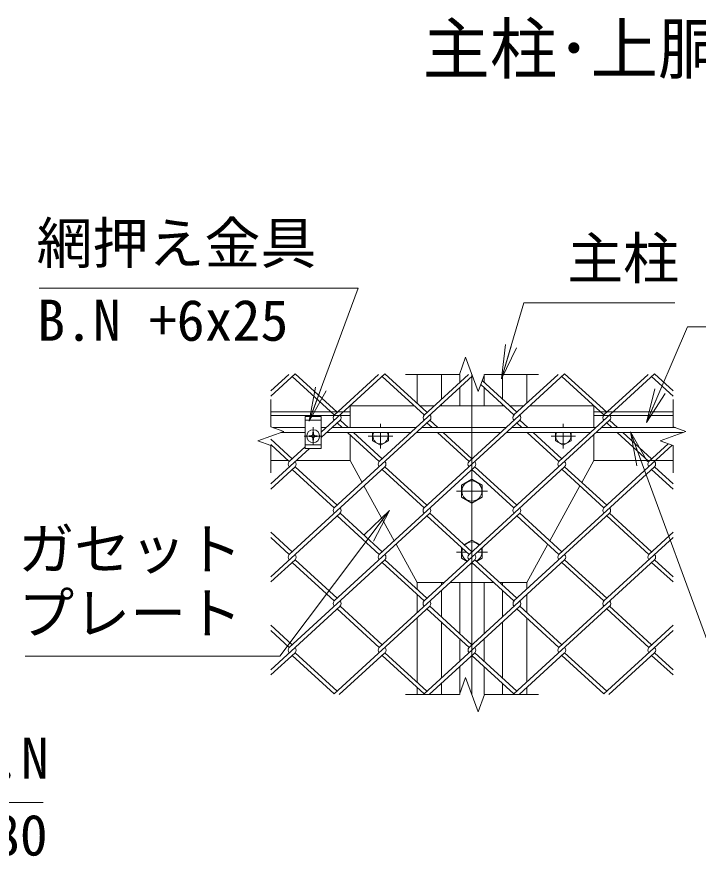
# Model space of a CAD drawing. Units: millimetres, scale not verified. Extents: x -14700 to 14700, y -10395 to 10395.
# Drawn here: x 5236 to 8031, y 3253 to 6694 of the extents above; entities that cross this region are included whole.
import ezdxf
from ezdxf.enums import TextEntityAlignment as Align

# ---------------------------------------------------------------- set-up
doc = ezdxf.new("R2010")
doc.units = ezdxf.units.MM
doc.header["$LTSCALE"] = 70
doc.linetypes.add('DASHED', pattern=[7.5, 6, -1.5])
doc.linetypes.add('USER1', pattern=[50.8, 31.75, -6.35, 6.35, -6.35])
for name, color, linetype, lineweight in [('0-0_D-STR-TXT', 7, 'Continuous', 9), ('0-1_D-STR1', 1, 'Continuous', 18), ('0-2_D-BMK', 2, 'USER1', 13), ('0-3_D-STR3', 3, 'Continuous', 13), ('0-8_D-STR-DIM', 7, 'Continuous', 9), ('0-9_0', 7, 'Continuous', 9), ('0-A_D-STR2', 7, 'Continuous', 9)]:
    doc.layers.add(name, color=color, linetype=linetype, lineweight=lineweight)
doc.layers.add('0-4_D-TTL-TXT', color=7, linetype='Continuous')
doc.styles.add('ＭＳ ゴシック', font='')
doc.styles.get('ＭＳ ゴシック').set_extended_font_data('MS Gothic')

# ---------------------------------------------------------------- blocks, each defined once
blk = doc.blocks.new('_Open')
at = {"layer": '0-9_0'}
blk.add_line((-70, 11.67), (0, 0), dxfattribs=at)
blk.add_lwpolyline([(-70, -11.67), (0, 0), (-70, 0)], dxfattribs=at)

msp = doc.modelspace()

# ---------------------------------------------------------------- linework, layer by layer
at = {"layer": '0-0_D-STR-TXT'}
for points in [[(5327.42, 5582.28), (6636.49, 5582.28), (6435.8, 5038.86)], [(7935.83, 5521.3), (7315.21, 5521.3), (7224.7, 5211.53)], [(9068.94, 5422.83), (7987.29, 5422.83), (7819.59, 5032.92)], [(8757.21, 3985.16), (8124.15, 3985.16), (7753.76, 4991.16)], [(5270.12, 4073.62), (6314.47, 4073.62), (6763.52, 4668.41)], [(5344.37, 3472.75), (3937.58, 3472.75), (4442.33, 4453.87)]]:
    msp.add_lwpolyline(points, dxfattribs=at)
at = {"layer": '0-1_D-STR1'}
for p, q in [((6877.74, 5228.26), (6877.74, 5110.04)), ((6977.74, 5228.26), (6977.74, 5126.58)), ((7052.74, 5228.26), (7052.74, 5195.3)), ((7152.74, 5228.26), (7152.74, 5195.84)), ((7227.74, 5127.12), (7227.74, 5228.26)), ((7327.74, 5110.04), (7327.74, 5228.26)), ((7052.74, 5174.14), (7052.74, 5099.99)), ((7152.74, 5174.14), (7152.74, 5099.99)), ((6977.74, 5105.42), (6977.74, 5099.99)), ((7227.74, 5099.99), (7227.74, 5105.42)), ((6602.74, 5074.99), (6277.74, 5074.99)), ((7927.74, 5074.99), (7602.74, 5074.99)), ((6349.62, 4874.99), (6277.74, 4874.99)), ((6602.74, 4874.99), (6381.32, 4874.99)), ((7927.74, 4874.99), (7602.74, 4874.99)), ((6877.74, 4374.99), (6877.74, 4347.64)), ((6977.74, 4374.99), (6977.74, 4364.72)), ((7052.74, 4374.99), (7052.74, 4165.58)), ((7152.74, 4374.99), (7152.74, 4165.58)), ((7227.74, 4364.72), (7227.74, 4374.99)), ((7327.74, 4347.64), (7327.74, 4374.99)), ((6977.74, 4343.02), (6977.74, 4234.31)), ((7227.74, 4234.31), (7227.74, 4343.02)), ((6877.74, 4325.94), (6877.74, 4251.39)), ((7327.74, 4251.39), (7327.74, 4325.94)), ((6877.74, 4229.69), (6877.74, 3966.45)), ((6977.74, 4212.61), (6977.74, 3983.53)), ((7227.74, 3983.53), (7227.74, 4212.61)), ((7327.74, 3966.45), (7327.74, 4229.69)), ((7052.74, 4143.88), (7052.74, 4052.25)), ((7152.74, 4143.88), (7152.74, 4052.25)), ((7052.74, 4030.55), (7052.74, 3915.79)), ((7152.74, 4030.55), (7152.74, 3915.79)), ((6977.74, 3961.82), (6977.74, 3915.79)), ((7227.74, 3915.79), (7227.74, 3961.82)), ((6877.74, 3944.74), (6877.74, 3915.79)), ((7327.74, 3915.79), (7327.74, 3944.74))]:
    msp.add_line(p, q, dxfattribs=at)
at = {"layer": '0-1_D-STR1', "linetype": 'DASHED'}
for p, q in [((6602.74, 5059.99), (6277.74, 5059.99)), ((7927.74, 5059.99), (7602.74, 5059.99))]:
    msp.add_line(p, q, dxfattribs=at)
at = {"layer": '0-2_D-BMK'}
for p, q in [((7102.74, 3915.79), (7102.74, 5228.26)), ((6727.74, 5024.99), (6727.74, 5009.99)), ((7477.74, 5024.99), (7477.74, 5009.99)), ((6451.61, 5012.19), (6451.61, 4937.79)), ((6727.74, 4989.99), (6727.74, 4924.99)), ((7477.74, 4989.99), (7477.74, 4924.99)), ((6414.41, 4974.99), (6488.81, 4974.99)), ((6677.74, 4974.99), (6777.74, 4974.99)), ((7527.74, 4974.99), (7427.74, 4974.99)), ((7166.49, 4749.99), (7038.99, 4749.99)), ((7080.13, 4499.99), (7038.99, 4499.99)), ((7166.49, 4499.99), (7125.36, 4499.99))]:
    msp.add_line(p, q, dxfattribs=at)
at = {"layer": '0-3_D-STR3'}
for p, q in [((6602.74, 5099.99), (6602.74, 5009.99)), ((6602.74, 5099.99), (6865.03, 5099.99)), ((6888.72, 5099.99), (6948.72, 5099.99)), ((6971.82, 5099.99), (7233.67, 5099.99)), ((7257.35, 5099.99), (7316.77, 5099.99)), ((7340.45, 5099.99), (7602.74, 5099.99)), ((7602.74, 5099.99), (7602.74, 5009.99)), ((6419.11, 5054.99), (6484.11, 5054.99)), ((6419.11, 4924.99), (6419.11, 5054.99)), ((6484.11, 5054.99), (6484.11, 4924.99)), ((6419.11, 5009.99), (6287.3, 5009.99)), ((6419.11, 4989.99), (6318.96, 4989.99)), ((6449.78, 4991.74), (6449.65, 4984.01)), ((6449.65, 4991.74), (6453.44, 4991.74)), ((6453.44, 4991.74), (6453.57, 4984.01)), ((6484.11, 5009.99), (6504.96, 5009.99)), ((6506.82, 4989.99), (6851.77, 4989.99)), ((6528.64, 5009.99), (6873.6, 5009.99)), ((6695.24, 4956.22), (6695.24, 4989.99)), ((6723.37, 5009.99), (6727.74, 5012.51)), ((6727.74, 5012.51), (6732.12, 5009.99)), ((6760.24, 4989.99), (6760.24, 4956.22)), ((6875.45, 4989.99), (7220.41, 4989.99)), ((6897.28, 5009.99), (7242.24, 5009.99)), ((7244.09, 4989.99), (7589.05, 4989.99)), ((7265.92, 5009.99), (7610.88, 5009.99)), ((7445.24, 4989.99), (7445.24, 4956.22)), ((7477.74, 5012.51), (7473.37, 5009.99)), ((7482.12, 5009.99), (7477.74, 5012.51)), ((7510.24, 4956.22), (7510.24, 4989.99)), ((7612.73, 4989.99), (7968.96, 4989.99)), ((7634.56, 5009.99), (7937.3, 5009.99)), ((6442.46, 4976.95), (6434.86, 4976.82)), ((6434.86, 4976.82), (6434.86, 4973.16)), ((6434.86, 4976.82), (6434.86, 4973.16)), ((6442.46, 4973.02), (6434.86, 4973.16)), ((6447.1, 4979.31), (6442.46, 4976.95)), ((6447.1, 4970.66), (6442.46, 4973.02)), ((6447.19, 4979.4), (6449.65, 4984.01)), ((6447.19, 4970.57), (6449.65, 4965.96)), ((6449.78, 4958.24), (6449.65, 4965.96)), ((6449.78, 4958.24), (6453.44, 4958.24)), ((6453.44, 4958.24), (6453.57, 4965.96)), ((6456.02, 4979.4), (6453.57, 4984.01)), ((6456.02, 4970.57), (6453.57, 4965.96)), ((6456.11, 4979.31), (6460.75, 4976.95)), ((6456.11, 4970.66), (6460.75, 4973.02)), ((6460.75, 4973.02), (6468.36, 4973.16)), ((6602.74, 4980.83), (6602.74, 4874.99)), ((6727.74, 4937.46), (6695.24, 4956.22)), ((6760.24, 4956.22), (6727.74, 4937.46)), ((7445.24, 4956.22), (7477.74, 4937.46)), ((7477.74, 4937.46), (7510.24, 4956.22)), ((7602.74, 4980.83), (7602.74, 4874.99)), ((6484.11, 4924.99), (6419.11, 4924.99)), ((6602.74, 4874.99), (6652.07, 4785.3)), ((7553.41, 4785.3), (7602.74, 4874.99)), ((6660.01, 4770.87), (6783.54, 4546.27)), ((7421.95, 4546.27), (7545.48, 4770.87)), ((7102.74, 4700.91), (7060.24, 4725.45)), ((7145.24, 4725.45), (7102.74, 4700.91)), ((7070.54, 4530.47), (7102.74, 4549.06)), ((7102.74, 4549.06), (7134.94, 4530.47)), ((6791.48, 4531.84), (6877.74, 4374.99)), ((7060.24, 4475.45), (7060.24, 4518.21)), ((7145.24, 4518.21), (7145.24, 4475.45)), ((7083.76, 4461.87), (7060.24, 4475.45)), ((7145.24, 4475.45), (7121.73, 4461.87)), ((7102.74, 4450.91), (7098.29, 4453.48)), ((7107.2, 4453.48), (7102.74, 4450.91)), ((6877.74, 4374.99), (6988.94, 4374.99)), ((7012.63, 4374.99), (7192.86, 4374.99))]:
    msp.add_line(p, q, dxfattribs=at)
at = {"layer": '0-3_D-STR3', "linetype": 'DASHED'}
for p, q in [((6419.11, 5039.99), (6484.11, 5039.99)), ((6484.11, 4939.99), (6419.11, 4939.99))]:
    msp.add_line(p, q, dxfattribs=at)
at = {"layer": '0-3_D-STR3'}
for points in [[(6460.75, 4976.95), (6468.36, 4976.82), (6468.36, 4973.16)], [(7060.24, 4725.45), (7060.24, 4774.52), (7102.74, 4799.06)], [(7102.74, 4799.06), (7145.24, 4774.52), (7145.24, 4725.45)], [(7216.54, 4374.99), (7327.74, 4374.99), (7414.01, 4531.84)]]:
    msp.add_lwpolyline(points, dxfattribs=at)
for centre, radius in [((6451.61, 4974.99), 26.25), ((7102.74, 4749.99), 41.25)]:
    msp.add_circle(centre, radius, dxfattribs=at)
for centre, radius, start, end in [((6727.74, 4974.99), 31.25, 151.3146, 28.6854), ((7477.74, 4974.99), 31.25, 151.3146, 28.6854), ((7102.74, 4499.99), 41.25, 159.23811, 244.23811), ((7102.74, 4499.99), 41.25, 43.50354, 136.49646), ((7102.74, 4499.99), 41.25, 295.76189, 20.76189)]:
    msp.add_arc(centre, radius, start, end, dxfattribs=at)
at = {"layer": '0-8_D-STR-DIM'}
for p, q in [((7051.44, 5228.26), (7077.09, 5298.73)), ((7077.09, 5298.73), (7128.4, 5157.78)), ((7051.44, 5228.26), (6830.24, 5228.26)), ((7128.4, 5157.78), (7154.05, 5228.26)), ((7375.24, 5228.26), (7154.05, 5228.26)), ((6277.74, 5124.99), (6277.74, 5013.46)), ((7927.74, 5124.99), (7927.74, 5013.46)), ((6277.74, 4936.51), (6277.74, 4824.99)), ((7927.74, 4936.51), (7927.74, 4824.99)), ((7051.44, 3915.79), (7077.09, 3986.27)), ((7077.09, 3986.27), (7128.4, 3845.31)), ((7051.44, 3915.79), (6830.24, 3915.79)), ((7128.4, 3845.31), (7154.05, 3915.79)), ((7375.24, 3915.79), (7154.05, 3915.79))]:
    msp.add_line(p, q, dxfattribs=at)
for points in [[(6277.74, 4936.51), (6224.89, 4955.75), (6330.6, 4994.23), (6277.74, 5013.46)], [(7927.74, 4936.51), (7874.89, 4955.75), (7980.6, 4994.23), (7927.74, 5013.46)]]:
    msp.add_lwpolyline(points, dxfattribs=at)
at = {"layer": '0-A_D-STR2'}
for p, q in [((6377.31, 5230.81), (6277.74, 5139.58)), ((6549.79, 5072.76), (6377.31, 5230.81)), ((7483.19, 5230.78), (7090.9, 4871.31)), ((7851.83, 5230.78), (7459.54, 4871.31)), ((7655.7, 5072.76), (7483.22, 5230.81)), ((7927.74, 5161.22), (7851.83, 5230.78)), ((6351.43, 5228.26), (6277.74, 5160.74)), ((6537.94, 5061.91), (6365.47, 5219.96)), ((6720.07, 5228.26), (6538.24, 5061.64)), ((7105.01, 5222.03), (6722.26, 4871.31)), ((6906.58, 5061.91), (6734.1, 5219.96)), ((7088.71, 5228.26), (6906.88, 5061.64)), ((7287.06, 5072.76), (7144.87, 5203.05)), ((7456.75, 5228.26), (7275.22, 5061.91)), ((7643.86, 5061.91), (7471.38, 5219.96)), ((7825.39, 5228.26), (7643.86, 5061.91)), ((7927.74, 5139.52), (7839.99, 5219.93)), ((7275.22, 5061.91), (7138.95, 5186.78)), ((6561.63, 5040.21), (6484.11, 4969.18)), ((6930.27, 5040.21), (6537.94, 4680.71)), ((6570.93, 5009.99), (6549.79, 5029.36)), ((6594.61, 5009.99), (6561.63, 5040.21)), ((7298.9, 5040.21), (6906.58, 4680.71)), ((6939.57, 5009.99), (6918.42, 5029.36)), ((6963.25, 5009.99), (6930.27, 5040.21)), ((7667.54, 5040.21), (7275.22, 4680.71)), ((7308.21, 5009.99), (7287.06, 5029.36)), ((7331.89, 5009.99), (7298.9, 5040.21)), ((7676.84, 5009.99), (7655.7, 5029.36)), ((7700.53, 5009.99), (7667.54, 5040.21)), ((6722.26, 4871.31), (6592.75, 4989.99)), ((6734.1, 4882.16), (6616.44, 4989.99)), ((7090.9, 4871.31), (6961.39, 4989.99)), ((7102.74, 4882.16), (6985.08, 4989.99)), ((7459.54, 4871.31), (7330.03, 4989.99)), ((7471.38, 4882.16), (7353.71, 4989.99)), ((7828.18, 4871.31), (7698.67, 4989.99)), ((7840.02, 4882.16), (7722.35, 4989.99)), ((6365.47, 4882.16), (6277.74, 4962.55)), ((6353.62, 4871.31), (6277.74, 4940.85)), ((6435.88, 4924.99), (6277.74, 4780.08)), ((6419.11, 4931.32), (6353.62, 4871.31)), ((7924.36, 4937.74), (7643.86, 4680.71)), ((7907.41, 4943.91), (7828.18, 4871.31)), ((6377.31, 4849.61), (6277.74, 4758.38)), ((6745.95, 4849.61), (6353.62, 4490.12)), ((6537.94, 4680.71), (6365.47, 4838.76)), ((6549.79, 4691.57), (6377.31, 4849.61)), ((7114.58, 4849.61), (6722.26, 4490.12)), ((6906.58, 4680.71), (6734.1, 4838.76)), ((6918.42, 4691.57), (6745.95, 4849.61)), ((7483.22, 4849.61), (7090.9, 4490.12)), ((7275.22, 4680.72), (7102.74, 4838.76)), ((7287.06, 4691.57), (7114.58, 4849.61)), ((7851.86, 4849.61), (7459.54, 4490.12)), ((7643.86, 4680.71), (7472.41, 4837.82)), ((7655.7, 4691.57), (7483.22, 4849.61)), ((7927.74, 4758.38), (7840.02, 4838.76)), ((7927.74, 4780.08), (7851.86, 4849.61)), ((6561.63, 4659.01), (6277.74, 4398.88)), ((6930.27, 4659.01), (6537.94, 4299.52)), ((6722.26, 4490.12), (6549.79, 4648.16)), ((6734.1, 4500.97), (6561.63, 4659.01)), ((7298.9, 4659.01), (6906.58, 4299.52)), ((7090.9, 4490.12), (6918.42, 4648.16)), ((7102.74, 4500.97), (6930.27, 4659.01)), ((7667.54, 4659.01), (7275.22, 4299.52)), ((7459.54, 4490.12), (7287.06, 4648.16)), ((7471.38, 4500.97), (7298.9, 4659.02)), ((7828.18, 4490.12), (7655.7, 4648.16)), ((7840.02, 4500.97), (7667.54, 4659.01)), ((6365.47, 4500.97), (6277.74, 4581.35)), ((7927.74, 4581.35), (7828.18, 4490.12)), ((6353.62, 4490.12), (6277.74, 4559.65)), ((7927.74, 4559.65), (7643.86, 4299.52)), ((6377.31, 4468.41), (6277.74, 4377.18)), ((6745.95, 4468.41), (6353.62, 4108.92)), ((6537.94, 4299.52), (6365.47, 4457.56)), ((6549.79, 4310.37), (6377.31, 4468.41)), ((7114.58, 4468.41), (6722.26, 4108.92)), ((6906.58, 4299.52), (6734.1, 4457.56)), ((6918.42, 4310.37), (6745.95, 4468.41)), ((7483.22, 4468.41), (7090.9, 4108.92)), ((7275.22, 4299.52), (7102.74, 4457.56)), ((7287.06, 4310.37), (7114.58, 4468.41)), ((7851.86, 4468.41), (7459.54, 4108.92)), ((7643.86, 4299.52), (7471.38, 4457.56)), ((7655.7, 4310.37), (7483.22, 4468.41)), ((7927.74, 4377.18), (7840.02, 4457.56)), ((7927.74, 4398.88), (7851.86, 4468.41)), ((6561.63, 4277.81), (6277.74, 4017.68)), ((6930.27, 4277.81), (6537.94, 3918.32)), ((6722.26, 4108.92), (6549.79, 4266.96)), ((6734.1, 4119.77), (6561.63, 4277.81)), ((7298.9, 4277.81), (6906.58, 3918.32)), ((7090.9, 4108.92), (6918.42, 4266.96)), ((7102.74, 4119.77), (6930.27, 4277.81)), ((7667.54, 4277.81), (7275.22, 3918.32)), ((7459.54, 4108.92), (7287.06, 4266.96)), ((7471.38, 4119.77), (7298.9, 4277.81)), ((7828.18, 4108.92), (7655.7, 4266.96)), ((7840.02, 4119.77), (7667.54, 4277.81)), ((6365.47, 4119.77), (6277.74, 4200.15)), ((7927.74, 4200.15), (7828.18, 4108.92)), ((6353.62, 4108.92), (6277.74, 4178.45)), ((7927.74, 4178.45), (7643.86, 3918.32)), ((6377.31, 4087.22), (6277.74, 3995.98)), ((6537.94, 3918.32), (6365.47, 4076.37)), ((6549.79, 3929.17), (6377.31, 4087.22)), ((6745.95, 4087.22), (6558.87, 3915.79)), ((6906.58, 3918.32), (6734.1, 4076.37)), ((6918.42, 3929.17), (6745.95, 4087.22)), ((7114.58, 4087.22), (6927.5, 3915.79)), ((7275.22, 3918.32), (7102.74, 4076.37)), ((7287.06, 3929.17), (7114.58, 4087.22)), ((7483.22, 4087.22), (7296.14, 3915.79)), ((7643.86, 3918.32), (7471.38, 4076.37)), ((7655.7, 3929.17), (7483.22, 4087.22)), ((7851.86, 4087.22), (7664.78, 3915.79)), ((7927.74, 3995.98), (7840.02, 4076.37)), ((7927.74, 4017.68), (7851.86, 4087.22))]:
    msp.add_line(p, q, dxfattribs=at)
msp.add_lwpolyline([(6918.42, 5072.76), (6745.95, 5230.81), (6484.11, 4990.88)], dxfattribs=at)
for centre, start, end in [((6550.05, 5050.76), 137.5, 222.5), ((6550.05, 5050.76), 317.5, 42.5), ((6918.69, 5050.76), 137.5, 222.5), ((6918.69, 5050.76), 317.5, 42.5), ((7287.33, 5050.76), 137.5, 222.5), ((7287.33, 5050.76), 317.5, 42.5), ((7655.97, 5050.76), 137.5, 222.5), ((7655.97, 5050.76), 317.5, 42.5), ((6365.47, 4860.46), 137.5, 222.5), ((6365.47, 4860.46), 317.5, 42.5), ((6734.1, 4860.46), 137.5, 222.5), ((6734.1, 4860.46), 317.5, 42.5), ((7102.74, 4860.46), 137.5, 222.5), ((7102.74, 4860.46), 317.5, 42.5), ((7471.38, 4860.46), 137.5, 222.5), ((7471.38, 4860.46), 317.5, 42.5), ((7840.29, 4860.16), 137.5, 222.5), ((7840.29, 4860.16), 317.5, 42.5), ((6549.76, 4669.84), 137.5, 222.5), ((6549.76, 4669.84), 317.5, 42.5), ((6918.39, 4669.84), 137.5, 222.5), ((6918.39, 4669.84), 317.5, 42.5), ((7287.03, 4669.84), 137.5, 222.5), ((7287.03, 4669.84), 317.5, 42.5), ((7655.67, 4669.84), 137.5, 222.5), ((7655.67, 4669.84), 317.5, 42.5), ((6365.47, 4479.26), 137.5, 222.5), ((6365.47, 4479.26), 317.5, 42.5), ((6734.1, 4479.26), 137.5, 222.5), ((6734.1, 4479.26), 317.5, 42.5), ((7102.74, 4479.26), 137.5, 222.5), ((7102.74, 4479.26), 317.5, 42.5), ((7471.38, 4479.26), 137.5, 222.5), ((7471.38, 4479.26), 317.5, 42.5), ((7840.29, 4478.97), 137.5, 222.5), ((7840.29, 4478.97), 317.5, 42.5), ((6549.76, 4288.64), 137.5, 222.5), ((6549.76, 4288.64), 317.5, 42.5), ((6918.39, 4288.64), 137.5, 222.5), ((6918.39, 4288.64), 317.5, 42.5), ((7287.36, 4288.39), 137.5, 222.5), ((7287.36, 4288.39), 317.5, 42.5), ((7656, 4288.39), 137.5, 222.5), ((7656, 4288.39), 317.5, 42.5), ((6365.47, 4098.07), 137.5, 222.5), ((6365.47, 4098.07), 317.5, 42.5), ((6734.4, 4097.8), 137.5, 222.5), ((6734.4, 4097.8), 317.5, 42.5), ((7103.04, 4097.8), 137.5, 222.5), ((7103.04, 4097.8), 317.5, 42.5), ((7471.68, 4097.8), 137.5, 222.5), ((7471.68, 4097.8), 317.5, 42.5), ((7840.58, 4097.5), 137.5, 222.5), ((7840.58, 4097.5), 317.5, 42.5)]:
    msp.add_arc(centre, 16.06, start, end, dxfattribs=at)

# ---------------------------------------------------------------- block references
at = {"layer": '0-0_D-STR-TXT', "xscale": 2, "yscale": 2}
for p, rotation in [((7224.14, 5209.61), 253.7123), ((6435.11, 5036.99), 249.73022), ((7818.8, 5031.08), 246.72856), ((7753.07, 4993.04), 110.21266), ((6764.72, 4670.01), 52.94817)]:
    msp.add_blockref('_Open', p, dxfattribs=dict(at, rotation=rotation))

# ---------------------------------------------------------------- texts
at = {"layer": '0-0_D-STR-TXT', "style": 'ＭＳ ゴシック'}
for s, p in [('網押え金具', (5316.76, 5632.1)), ('主柱', (7493.44, 5569.35)), ('B.N +6x25', (5319.27, 5315.56)), ('ガセット', (5241.69, 4377.72)), ('プレート', (5241.69, 4114.56)), ('ガセットB.N', (4105.15, 3520.79)), ('M10x80', (4675.65, 3205.32))]:
    msp.add_text(s, height=168.3, dxfattribs=at).set_placement(p, align=Align.BOTTOM_LEFT)
at = {"layer": '0-4_D-TTL-TXT', "style": 'ＭＳ ゴシック'}
msp.add_text('主柱･上胴縁取付詳細', height=202.2, dxfattribs=at).set_placement((6900.64, 6401.27), align=Align.BOTTOM_LEFT)

doc.saveas('drawing.dxf')
